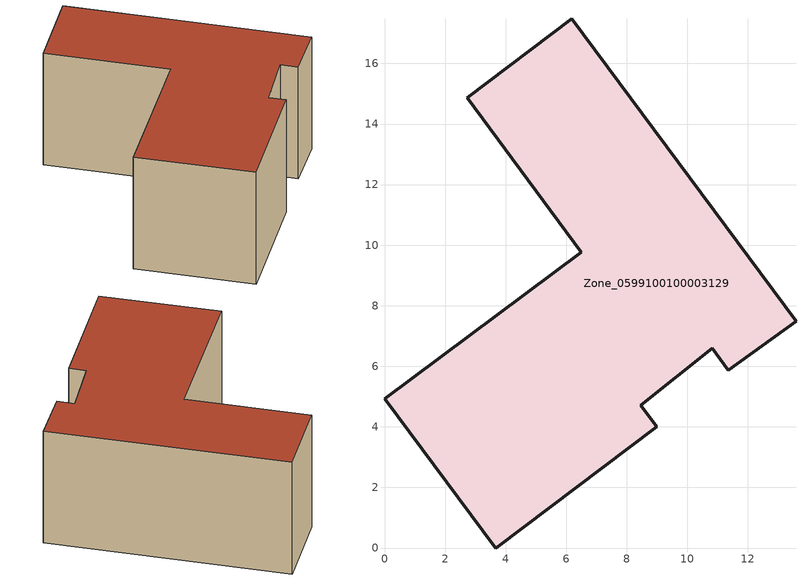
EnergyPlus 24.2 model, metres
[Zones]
Zone_0599100100003129
 floor ground (C_G): 6.5,9.76 2.72,14.86 6.18,17.47 13.59,7.49 11.35,5.87 10.82,6.59 8.46,4.71 8.98,4 3.67,0 0,4.92 z0
 wall outside (C_F): 8.46,4.71 10.82,6.59 11.35,5.87 13.59,7.49 6.18,17.47 2.72,14.86 6.5,9.76 0,4.92 3.67,0 8.98,4 8.46,4.71 z0:6.45
 roof outside (C_R): 13.59,7.49 6.18,17.47 2.72,14.86 6.5,9.76 0,4.92 3.67,0 8.98,4 8.46,4.71 10.82,6.59 11.35,5.87 z6.45
[BUILDING]
Pand.0599100100003129: North Axis=0; Terrain=City; Loads Convergence Tolerance Value=0.04; Temperature Convergence Tolerance Value=0.4; Solar Distribution=FullExterior; Maximum Number of Warmup Days=25; Minimum Number of Warmup Days=1
[Site:Location]
Rotterdam.The.Hague.AP_ZH_NLD Design_Conditions: Latitude=51.96; Longitude=4.45; Time Zone=1; Elevation=-4.5
[SITE:GROUNDTEMPERATURE:BUILDINGSURFACE]
18, 18, 18, 18, 18, 18, 18, 18, 18, 18, 18, 18
[MATERIAL] Thermal Absorptance=0.9; Solar Absorptance=0.7; Visible Absorptance=0.7
Name | Roughness | Thickness | Conductivity | Density | Specific Heat
G.TI.2006-2014 | MediumSmooth | 0.15 | 0.06 | 540 | 1210
F.TI.2006-2014 | Rough | 0.3 | 0.12 | 1920 | 840
R.TI.2006-2014 | MediumRough | 0.2 | 0.08 | 1500 | 1000
[CONSTRUCTION]
C_G: G.TI.2006-2014
C_F: F.TI.2006-2014
C_R: R.TI.2006-2014
[ZONE]
Zone_0599100100003129: Type=1; Multiplier=1; Ceiling Height=Autocalculate; Volume=Autocalculate; Floor Area=autocalculate; Part of Total Floor Area=Yes
[ZONEINFILTRATION:DESIGNFLOWRATE]
Infil_Zone_0599100100003129: Zone or ZoneList or Space or SpaceList=Zone_0599100100003129; Schedule=AlwaysOn; Design Flow Rate Calculation Method=Flow/Area; Flow Rate per Floor Area=0.0015; Constant Term Coefficient=1; Temperature Term Coefficient=0; Velocity Term Coefficient=0; Velocity Squared Term Coefficient=0
[HVACTEMPLATE:ZONE:IDEALLOADSAIRSYSTEM]
Zone_0599100100003129: Maximum Heating Supply Air Temperature=50; Minimum Cooling Supply Air Temperature=13; Maximum Heating Supply Air Humidity Ratio=0.0156; Minimum Cooling Supply Air Humidity Ratio=0.0077; Heating Limit=NoLimit; Cooling Limit=NoLimit; Dehumidification Control Type=ConstantSensibleHeatRatio; Cooling Sensible Heat Ratio=0.7; Dehumidification Setpoint=60; Humidification Control Type=None; Humidification Setpoint=30; Outdoor Air Method=None; Outdoor Air Flow Rate per Person=0.00944; Outdoor Air Flow Rate per Zone Floor Area=0; Outdoor Air Flow Rate per Zone=0; Demand Controlled Ventilation Type=None; Outdoor Air Economizer Type=NoEconomizer; Heat Recovery Type=None; Sensible Heat Recovery Effectiveness=0.7; Latent Heat Recovery Effectiveness=0.65
[ZONECONTROL:THERMOSTAT]
ThermostatControl_Zone_0599100100003129: Zone or ZoneList=Zone_0599100100003129; Control Type Schedule=DualSetpointControlType; Control 1=Thermostat_Zone_0599100100003129; Temperature Difference Between Cutout And Setpoint=0
[THERMOSTATSETPOINT:DUALSETPOINT]
Thermostat_Zone_0599100100003129: Heating Setpoint Temperature Schedule=HeatingSetpoint_Zone_0599100100003129; Cooling Setpoint Temperature Schedule=CoolingSetpoint_Zone_0599100100003129
[SCHEDULE:COMPACT]
HeatingSetpoint_Zone_0599100100003129: Through: 12/31, For: AllDays, Until: 24:00, 21
CoolingSetpoint_Zone_0599100100003129: Through: 12/31, For: AllDays, Until: 24:00, 24
DualSetpointControlType: Through: 12/31, For: AllDays, Until: 24:00, 4
AlwaysOn: Through: 12/31, For: AllDays, Until: 24:00, 1
